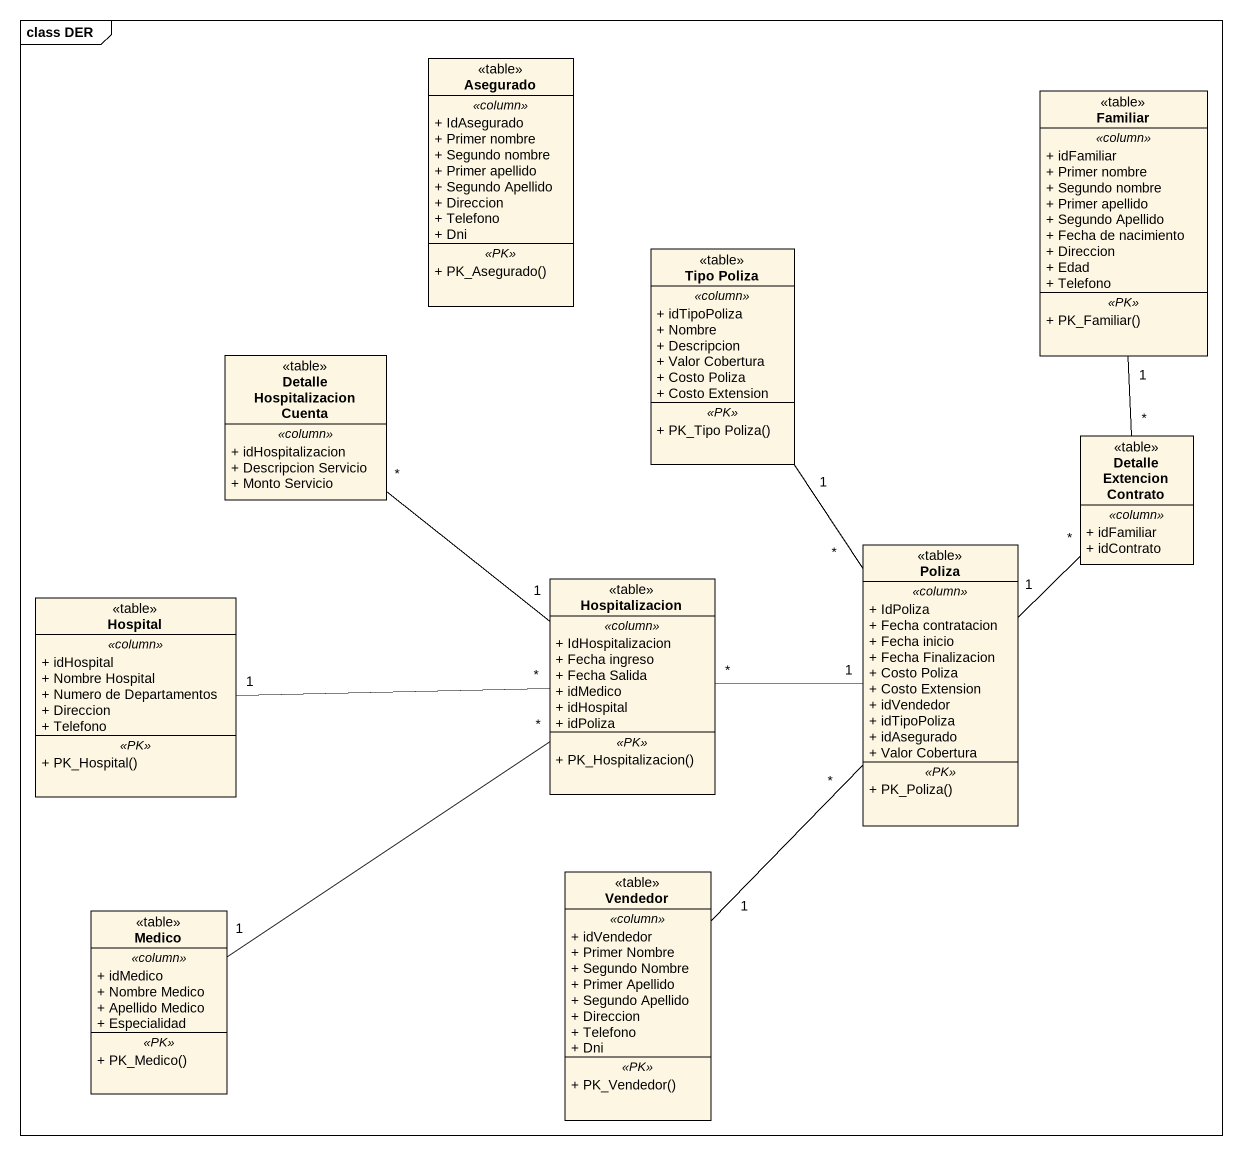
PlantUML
@startuml
mainframe class DER
hide circle
hide empty members
skinparam classAttributeIconSize 0
class Asegurado <<table>> {
  .. <<column>> ..
  + IdAsegurado
  + Primer nombre
  + Segundo nombre
  + Primer apellido
  + Segundo Apellido
  + Direccion
  + Telefono
  + Dni
  .. <<PK>> ..
  + PK_Asegurado()
}
class Familiar <<table>> {
  .. <<column>> ..
  + idFamiliar
  + Primer nombre
  + Segundo nombre
  + Primer apellido
  + Segundo Apellido
  + Fecha de nacimiento
  + Direccion
  + Edad
  + Telefono
  .. <<PK>> ..
  + PK_Familiar()
}
class "Tipo Poliza" as Tipo_Poliza <<table>> {
  .. <<column>> ..
  + idTipoPoliza
  + Nombre
  + Descripcion
  + Valor Cobertura
  + Costo Poliza
  + Costo Extension
  .. <<PK>> ..
  + PK_Tipo Poliza()
}
class "Detalle Hospitalizacion Cuenta" as Detalle_Hospitalizacion <<table>> {
  .. <<column>> ..
  + idHospitalizacion
  + Descripcion Servicio
  + Monto Servicio
}
class "Detalle Extencion Contrato" as Detalle_Extencion_Contrato <<table>> {
  .. <<column>> ..
  + idFamiliar
  + idContrato
}
class Poliza <<table>> {
  .. <<column>> ..
  + IdPoliza
  + Fecha contratacion
  + Fecha inicio
  + Fecha Finalizacion
  + Costo Poliza
  + Costo Extension
  + idVendedor
  + idTipoPoliza
  + idAsegurado
  + Valor Cobertura
  .. <<PK>> ..
  + PK_Poliza()
}
class Hospital <<table>> {
  .. <<column>> ..
  + idHospital
  + Nombre Hospital
  + Numero de Departamentos
  + Direccion
  + Telefono
  .. <<PK>> ..
  + PK_Hospital()
}
class Hospitalizacion <<table>> {
  .. <<column>> ..
  + IdHospitalizacion
  + Fecha ingreso
  + Fecha Salida
  + idMedico
  + idHospital
  + idPoliza
  .. <<PK>> ..
  + PK_Hospitalizacion()
}
class Medico <<table>> {
  .. <<column>> ..
  + idMedico
  + Nombre Medico
  + Apellido Medico
  + Especialidad
  .. <<PK>> ..
  + PK_Medico()
}
class Vendedor <<table>> {
  .. <<column>> ..
  + idVendedor
  + Primer Nombre
  + Segundo Nombre
  + Primer Apellido
  + Segundo Apellido
  + Direccion
  + Telefono
  + Dni
  .. <<PK>> ..
  + PK_Vendedor()
}
Familiar "1" -- "*" Detalle_Extencion_Contrato
Tipo_Poliza "1" -- "*" Poliza
Detalle_Extencion_Contrato "*" -- "1" Poliza
Hospital "1" -right- "*" Hospitalizacion
Hospitalizacion "1" -up- "*" Detalle_Hospitalizacion
Hospitalizacion "*" -right- "1" Poliza
Medico "1" -up- "*" Hospitalizacion
Vendedor "1" -up- "*" Poliza
@enduml
